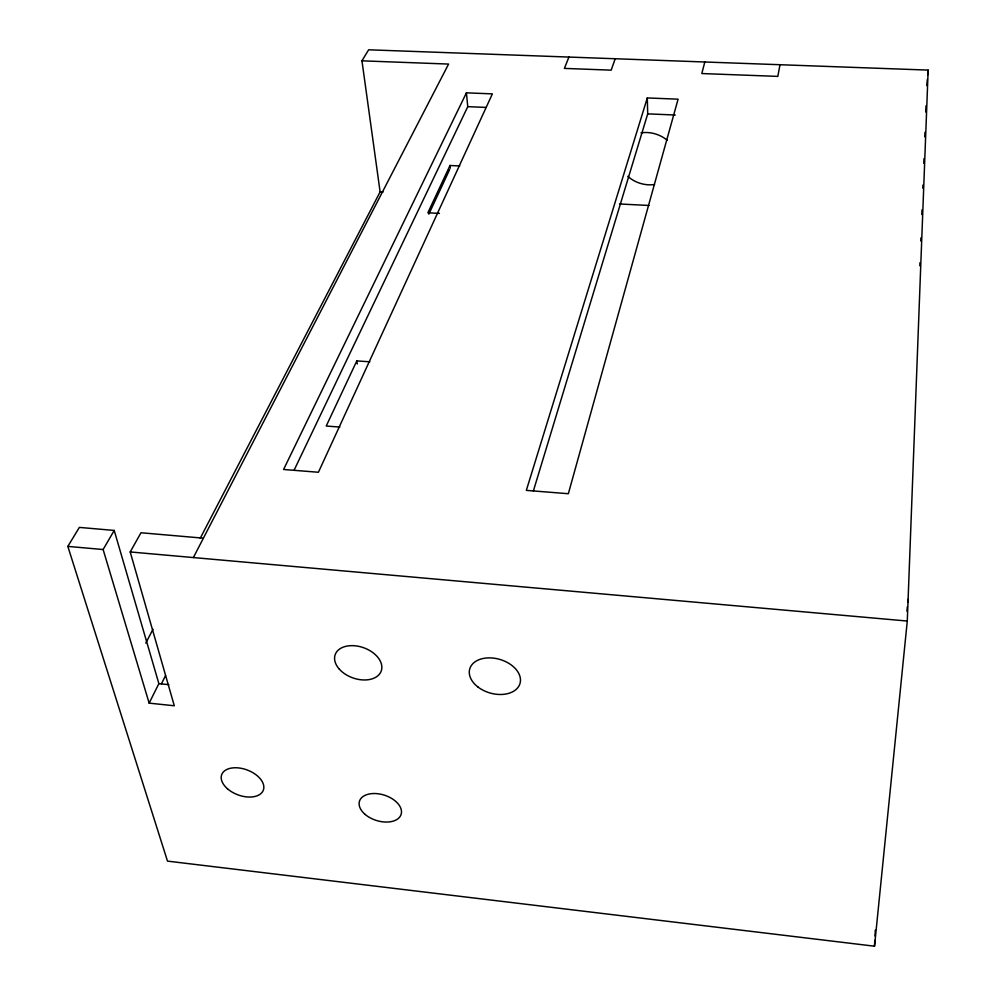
<?xml version="1.0" encoding="UTF-8"?>
<svg xmlns="http://www.w3.org/2000/svg" width="996" height="996" viewBox="0 0 996 996"><rect width="100%" height="100%" fill="white"/><g stroke="black" fill="none" stroke-linecap="round" stroke-linejoin="round"><path stroke-width="1.49" d="M203.396 538.176L140.984 532.76L130.202 551.946L174.3 705.766L149.151 703.139L158.874 683.642L114.216 530.432L79.356 527.407L67.84 546.393L167.49 861.117L874.513 946.2L907.281 621.043L928.16 70.094L368.632 49.8L361.959 60.831L380.111 191.879L200.258 538.214M919.818 265.82L919.943 262.72M920.777 240.97L920.902 237.857M921.798 214.551L921.985 209.895M922.819 188.144L922.943 185.032M923.79 163.282L923.964 158.625M924.798 136.875L924.985 132.219M925.77 112.025L926.006 105.8M874.513 946.2L874.799 940.361M875.011 935.991L875.297 930.152M926.803 85.569L927.351 79.381M927.749 74.737L928.16 70.094M906.933 611.146L907.368 606.726M907.817 602.319L908.103 599.38M779.993 64.728L777.814 76.393L701.794 73.542L704.819 62.001M533.358 491.016L647.711 113.868L647.3 97.944L678.089 99.177L568.343 493.717L526.336 490.381L647.3 97.944M615.204 58.752L611.183 70.156L564.396 68.4L568.928 57.071M459.741 165.959L450.005 165.498L427.857 212.795L439.435 213.405M428.828 214.177L449.644 169.606M369.84 361.797L356.805 360.913L326.227 426.039L339.86 427.06M294.181 470.037L467.771 106.659L466.414 92.84L492.385 93.873L318.421 472.253L283.574 469.49L466.414 92.84M161.402 683.903L165.548 675.549M193.373 557.561L448.598 64.068L361.959 60.831M145.802 643.08L152.973 629.273M149.151 703.139L103.123 549.531L114.216 530.432M647.711 113.868L675.238 115.013M467.771 106.659L485.998 107.419M380.111 191.879L383.049 192.029M619.524 203.981L648.994 205.462M67.84 546.393L103.123 549.531M130.202 551.946L907.281 621.043M158.874 683.642L168.847 684.663M356.805 360.913L357.29 363.938M450.005 165.498L450.292 168.212M654.534 184.534A29.631 25.846 16.5 0 1 627.766 176.304M641.001 132.842A29.631 25.846 16.5 0 1 667.158 140.249M339.412 669.25A24.439 16.023 19.5 0 0 380.036 673.371A24.439 16.023 19.5 0 0 355.186 645.806A24.439 16.023 19.5 0 0 339.412 669.25M478.08 687.103A26.182 17.505 16.1 0 0 520.012 683.468A26.182 17.505 16.1 0 0 486.509 657.995A26.182 17.505 16.1 0 0 478.08 687.103M227.499 788.795A22.223 13.272 20.4 0 0 263.156 790.612A22.223 13.272 20.4 0 0 236.911 767.792A22.223 13.272 20.4 0 0 227.499 788.795M365.208 814.479A21.837 13.272 17.6 0 0 400.741 815.363A21.837 13.272 17.6 0 0 374.969 793.526A21.837 13.272 17.6 0 0 365.208 814.479"/></g></svg>
